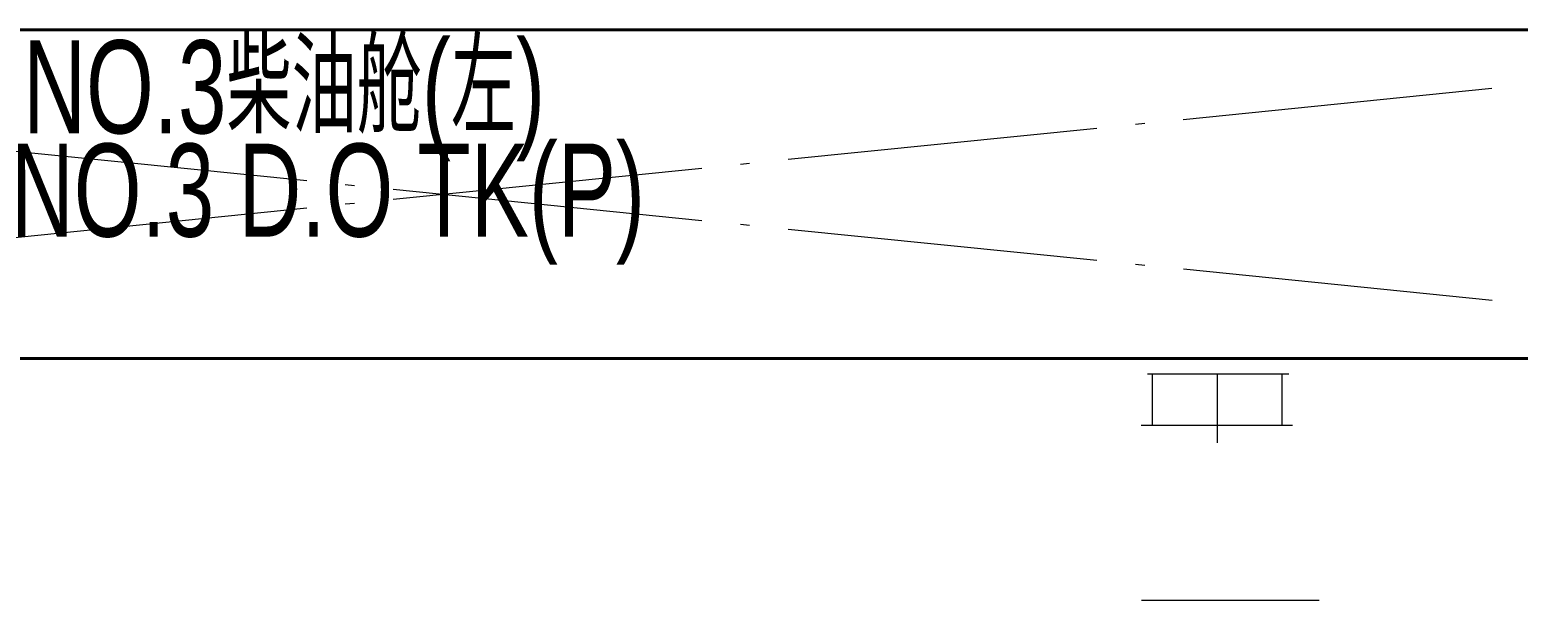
# Model space of a CAD drawing. Extents: x -550205 to -490805, y -239464 to -155364.
# Drawn here: x -526750 to -521952, y -213353 to -211513 of the extents above; entities that cross this region are included whole.
import ezdxf

# ---------------------------------------------------------------- set-up
doc = ezdxf.new("R2010")
doc.units = 0
doc.header["$LTSCALE"] = 500
doc.header["$MEASUREMENT"] = 0
doc.linetypes.add('点划线 ____ _ ____ _ ____ _ ____ _ ____ _ ____', pattern=[2.56, 2, -0.25, 0.06, -0.25])
doc.layers.get('0').update_dxf_attribs({"linetype": 'CONTINUOUS', "lineweight": 20})
doc.layers.add('01', color=7, linetype='CONTINUOUS', lineweight=20)
doc.layers.add('点划线', color=5, linetype='点划线 ____ _ ____ _ ____ _ ____ _ ____ _ ____', lineweight=20)
doc.styles.add('中英混排2', font='romany.shx', dxfattribs={"width": 0.7, "height": 300, "bigfont": 'hztxt.shx'})

# ---------------------------------------------------------------- blocks, each defined once
blk = doc.blocks.new('A$C2533444B')
at = {"color": 2, "lineweight": 20}
for p, q in [((-227.4, 0), (227.4, 0)), ((-212.7, 0), (-212.7, -165.3)), ((-3.7, 0), (-3.7, -222.3)), ((205.4, 0), (205.4, -165.3)), ((-248.4, -165.3), (239.8, -165.3))]:
    blk.add_line(p, q, dxfattribs=at)
blk = doc.blocks.new('ererterte')
at = {"layer": '01'}
blk.add_line((33938.1, -136305.6), (34511.1, -136305.6), dxfattribs=at)
blk = doc.blocks.new('A$C793471EF')
at = {"lineweight": 20}
blk.add_blockref('ererterte', (-37432.1, 139616.3), dxfattribs=at)

msp = doc.modelspace()

# ---------------------------------------------------------------- linework, layer by layer
at = {"lineweight": 40}
for p, q in [((-532085.7, -211513.9), (-514028.7, -211513.8)), ((-530673.1, -212573.9), (-520172.8, -212573.2))]:
    msp.add_line(p, q, dxfattribs=at)
at = {"layer": '点划线'}
for p, q in [((-530673.1, -212573.9), (-520173.1, -211513.8)), ((-530673.1, -211513.9), (-520172.8, -212573.2))]:
    msp.add_line(p, q, dxfattribs=at)

# ---------------------------------------------------------------- block references
msp.add_blockref('A$C2533444B', (-522919.5, -212622.7))
at = {"lineweight": 20, "ltscale": 25}
msp.add_blockref('A$C793471EF', (-519673.1, -216663.8), dxfattribs=at)

# ---------------------------------------------------------------- texts
at = {"color": 1, "lineweight": 20, "ltscale": 2, "style": '中英混排2', "width": 0.7}
for s, p in [('NO.3柴油舱(左)', (-526771.6, -211847.3)), ('NO.3 D.O TK(P)', (-526811, -212180.4))]:
    msp.add_text(s, height=300, dxfattribs=at).set_placement(p)

doc.saveas('drawing.dxf')
